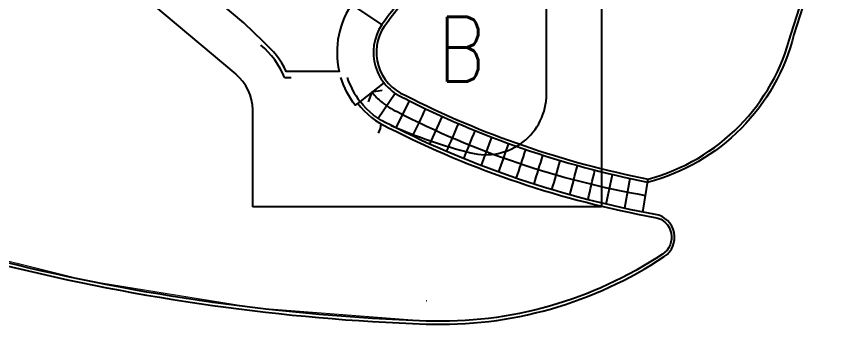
# Model space of a CAD drawing. Header units: millimetres. Extents: x 833779156 to 834921471, y 817530835 to 818378701.
# Drawn here: x 833817929 to 833828237, y 817928096 to 817931902 of the extents above; entities that cross this region are included whole.
import ezdxf
from ezdxf.enums import TextEntityAlignment as Align

# ---------------------------------------------------------------- set-up
doc = ezdxf.new("R2010")
doc.units = ezdxf.units.MM
doc.header["$LTSCALE"] = 1000
doc.header["$MEASUREMENT"] = 0
doc.linetypes.add('N132X01M - Default$0$R_WKCD_LB - Model$0$DIVIDE', pattern=[1.25, 0.5, -0.25, 0, -0.25, 0, -0.25])
doc.layers.add('MGD047', color=2, linetype='Continuous')
doc.layers.add('VPA050_Marks', color=1, linetype='Continuous')
doc.styles.get("Standard").update_dxf_attribs({"font": 'txt.shx', "width": 0.8})

msp = doc.modelspace()

# ---------------------------------------------------------------- linework, layer by layer
at = {"color": 252}
for p, q in [((833825160.46436, 817933430.09766), (833825160.46436, 817929549.46817)), ((833824479.99021, 817930944.23223), (833824479.99021, 817933166.87286)), ((833821242.29102, 817931149.46817), (833821323.06872, 817931149.46817)), ((833820847.96436, 817929549.46817), (833820847.96436, 817930748.4745)), ((833825160.46436, 817929549.46817), (833820847.96436, 817929549.46817))]:
    msp.add_line(p, q, dxfattribs=at)
at = {"color": 252, "ltscale": 500}
for p, q in [((833822131.98224, 817932009.91971), (833822443.62287, 817931801.34159)), ((833822470.05077, 817931083.49407), (833822174.58188, 817930852.57331)), ((833822397.13254, 817930644.23034), (833822607.75584, 817930953.81036)), ((833822619.62076, 817930531.01138), (833822783.07676, 817930849.30347)), ((833823188.05753, 817930663.69816), (833823033.84558, 817930326.63629)), ((833825219.51823, 817929583.93737), (833825294.57316, 817929950.08017)), ((833825512.40987, 817929900.85364), (833825445.75283, 817929533.46594)), ((833825672.76497, 817929485.18674), (833825737.21677, 817929892.88848)), ((833825731.23422, 817929855.04673), (833825737.21677, 817929892.88848))]:
    msp.add_line(p, q, dxfattribs=at)
at = {"color": 252}
msp.add_lwpolyline([(833824847.92855, 817934249.91746), (833824139.10092, 817933906.85918, 0.1080614367), (833822092.88279, 817932084.93662, 0.2163325761), (833821916.73206, 817931224.46817), (833821263.38184, 817931224.46817, 0.1017302173), (833820980.02161, 817931588.50876), (833820736.25207, 817931825.49019), (833817516.9503, 817934526.80512), (833820513.94753, 817938098.48734), (833823578.1253, 817935527.3369), (833823754.89189, 817935737.99912), (833824272.62563, 817935303.5689), (833824240.58507, 817935265.38448), (833824508.70621, 817935040.40413), (833824259.62601, 817934743.56191)], format="xyb", close=True, dxfattribs=at)
at = {"color": 252, "ltscale": 500}
msp.add_lwpolyline([(833826087.39458, 817936816.0696), (833826058.56993, 817936840.25531, -0.4885553374), (833827753.47996, 817936640.98297, -0.1115319598), (833828199.85632, 817935493.96732, -0.0935554757), (833828021.96493, 817933188.0688), (833827540.41243, 817931680.98264, -0.274405703), (833825730.81795, 817929852.41156), (833825737.21677, 817929892.88848, 0.2727614358), (833827504.32076, 817931691.23573), (833827985.9828, 817933198.66473, 0.0934906748), (833828162.6617, 817935489.13456, 0.1115547307), (833827721.83478, 817936620.83788, 0.4878997041), (833826087.39458, 817936816.0696)], format="xyb", dxfattribs=at)
msp.add_lwpolyline([(833817258.62647, 817933735.3381), (833817249.66139, 817933724.65394, 0.1549954257), (833813789.68432, 817934980.87521, 0.7955689262), (833812784.04673, 817930638.28056, 0.1047882574), (833822990.43675, 817928098.96083, 0.1568622948), (833825936.32755, 817928933.82103, 0.675444972), (833825828.10553, 817929456.06301, -0.0732493727), (833822545.29157, 817930561.9104, -0.1205745301), (833822174.58188, 817930852.57331), (833822145.54425, 817930828.83044, 0.1220821489), (833822528.26962, 817930528.49629, 0.0732494012), (833825821.44184, 817929419.15982, -0.6752056225), (833825915.54679, 817928965.03657, -0.1568622948), (833822991.75017, 817928136.43783, -0.1047947977), (833812800.48325, 817930671.98652, -0.7953052801), (833813788.9605, 817934943.37353, -0.156484498), (833817255.21376, 817933672.93135), (833817287.35314, 817933711.23356)], format="xyb", close=True, dxfattribs=at)
at = {"color": 252}
for points in [[(833816970.74672, 817934267.35103), (833820639.10232, 817931189.23518)], [(833822449.89903, 817930989.58931), (833822322.29822, 817930968.03486), (833822275.69466, 817930847.30926)]]:
    msp.add_lwpolyline(points, dxfattribs=at)
msp.add_lwpolyline([(833822015.46206, 817931149.46817, 0.085906517), (833822174.58188, 817930852.57331), (833822116.50709, 817930805.08797, -0.0921823485), (833821936.74074, 817931149.46817)], format="xyb", dxfattribs=at)
at = {"color": 252, "ltscale": 500}
for centre, radius, start, end in [((833827273.86727, 817928328.1488), 5949.10514, 137.634897289, 144.395999138), ((833827273.86727, 817928328.1488), 5911.60514, 137.302543315, 144.395999138), ((833822952.63849, 817931460.6619), 612.49203, 146.205951351, 247.353411674), ((833822952.63849, 817931460.6619), 574.99203, 146.205951351, 247.492933601), ((833822952.64646, 817931460.66192), 800, 218.009052941, 230.551451551), ((833827940.7034, 817941153.10984), 11511.29355, 243.00461013, 258.927835309), ((833827940.7034, 817941153.10984), 11473.79355, 243.00461013, 258.927835309), ((833822952.64646, 817931460.66192), 800, 230.551451551, 246.444909312), ((832732259.91599, 818459795.09161), 1212255.93324, 334.10759836678, 334.1250685571), ((833827555.24572, 817940239.10849), 10709.95692, 242.638656075, 260.052618654), ((833138544.54099, 818225077.96661), 745485.26173, 336.7024037224, 336.73095579578), ((833188290.60349, 818186753.31036), 685044.64237, 338.00117897568, 338.03232814947), ((833188432.66599, 818170086.24786), 679075.35011, 339.30035764396, 339.33229027742), ((833196769.91599, 818150816.93536), 664867.4205, 340.60010463544, 340.63263069992), ((833195999.22849, 818135195.99786), 660806.90012, 341.90017165483, 341.93273272568), ((833165490.22849, 818128735.71661), 688207.63459, 343.2008370324, 343.23188538846), ((833102907.66599, 818129867.40411), 748870.76123, 344.50168656208, 344.53039732239), ((832986505.29099, 818141758.34161), 864672.46977, 345.80343403299, 345.82832399508), ((832826435.66599, 818158242.31036), 1024392.1419, 347.10528766166, 347.12630863659), ((833822999.19288, 817928348.80745), 37.5, 87.836624625, 87.992818398)]:
    msp.add_arc(centre, radius, start, end, dxfattribs=at)
at = {"color": 252}
for centre, radius, start, end in [((833820272.96436, 817930745.85222), 1050.00001, 22.606261312, 49.938008568), ((833820272.96436, 817930745.85222), 575, 0.261802075, 50.450713699), ((833823729.99021, 817930944.23223), 750, 255.745937701, 0), ((833822132.8846, 817930600.36688), 304.70369, 332.820696909, 355.312479897), ((833825129.99021, 817936455.09942), 6435.9237, 246.444900321, 255.745937701)]:
    msp.add_arc(centre, radius, start, end, dxfattribs=at)
at = {"layer": 'VPA050_Marks', "color": 2, "linetype": 'N132X01M - Default$0$R_WKCD_LB - Model$0$DIVIDE', "const_width": 12.5}
for points in [[(833826092.76931, 817936811.54952), (833826087.39646, 817936816.06803, -0.4879011306), (833827721.83478, 817936620.83788, -0.1115547307), (833828162.6617, 817935489.13456, -0.0934906748), (833827985.9828, 817933198.66473), (833827504.32076, 817931691.23573, -0.2727615788), (833825737.21626, 817929892.88858, -0.0128763464), (833825160.46436, 817930021.25423), (833825160.46436, 817933430.09766, -0.1763256378), (833825311.0662, 817933843.8914), (833826163.29643, 817934859.53983), (833826072.3284, 817934935.87101), (833825702.72555, 817934495.39549), (833824791.13289, 817935260.31256)], [(833817259.04578, 817933669.7159), (833817829.10915, 817933191.37594), (833818253.04389, 817933191.37594), (833820639.09088, 817931189.22155, -0.2237540745), (833820847.95837, 817930745.86014), (833820847.95837, 817929549.46817), (833825160.46436, 817929549.46817), (833825160.46436, 817929557.97623, 0.0108665044), (833825666.90586, 817929448.12384, 0.0018487788), (833825821.44184, 817929419.15982, -0.6752056228), (833825915.54679, 817928965.03657, -0.1568622948), (833822991.75017, 817928136.43783, -0.1047878628), (833812800.48325, 817930671.98652, -0.7953052801), (833813788.9605, 817934943.37353, -0.156484498), (833817255.21376, 817933672.93135)]]:
    msp.add_lwpolyline(points, format="xyb", close=True, dxfattribs=at)
msp.add_lwpolyline([(833824317.73685, 817933447.56607), (833824479.99021, 817933165.38738), (833824479.21436, 817930944.42296, -0.2489340982), (833824150.00403, 817930323.58831, -0.0336260169), (833822732.53307, 817930929.46567, -0.470778035), (833822467.37696, 817931769.7656, -0.1068408705), (833824317.73685, 817933447.56607, -1.2779618763)], format="xyb", dxfattribs=at)

# ---------------------------------------------------------------- texts
at = {"layer": 'MGD047', "width": 0.8}
msp.add_text('B', height=800, dxfattribs=at).set_placement((833823429.94397, 817931499.71687), align=Align.MIDDLE)

doc.saveas('drawing.dxf')
